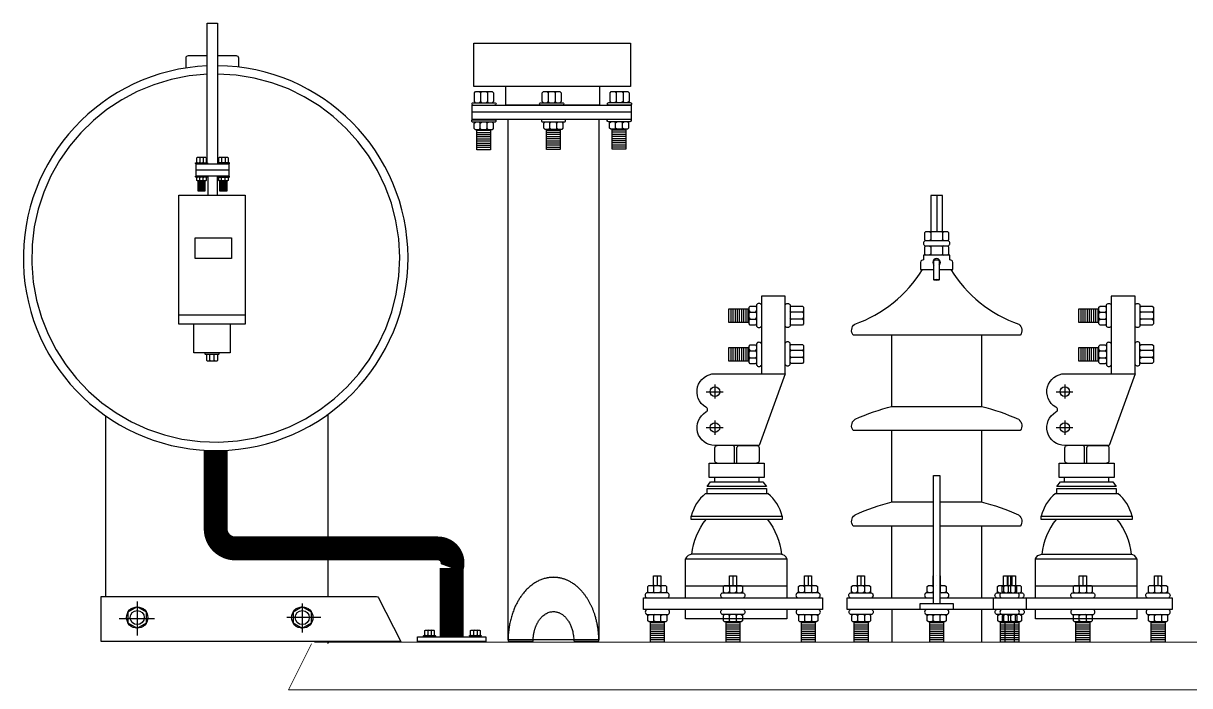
# Model space of a CAD drawing. Header units: inches. Extents: x 26.65 to 29.59, y 17.38 to 20.71.
# Drawn here: x 28.019 to 28.752, y 19.259 to 19.676 of the extents above; entities that cross this region are included whole.
import ezdxf

# ---------------------------------------------------------------- set-up
doc = ezdxf.new("R2010")
doc.units = ezdxf.units.IN
doc.header["$MEASUREMENT"] = 0
doc.linetypes.add('CENTERX2', pattern=[101.6, 63.5, -12.7, 12.7, -12.7])
doc.linetypes.add('DASHEDX2', pattern=[1.5, 1, -0.5])
doc.layers.add('001_Dark_1 50', color=7, linetype='Continuous', lineweight=0, true_color=0x5c5c5c)
doc.layers.add('003_Light_1 50', color=7, linetype='Continuous', true_color=0xc2c2c2)

msp = doc.modelspace()

# ---------------------------------------------------------------- linework, layer by layer
at = {"layer": '001_Dark_1 50'}
msp.add_lwpolyline([(28.20187, 19.28685), (29.4244, 19.28685, -0.284079), (29.42618, 19.28574), (29.44063, 19.25685), (28.18563, 19.25685), (28.20008, 19.28574)], format="xyb", dxfattribs=at)
at = {"layer": '003_Light_1 50'}
for p, q in [((28.3055, 19.6328), (28.30625, 19.63205)), ((28.31068, 19.63205), (28.31068, 19.62654)), ((28.34886, 19.63205), (28.34886, 19.62654)), ((28.35328, 19.63205), (28.35328, 19.62654)), ((28.39153, 19.6321), (28.39153, 19.6266)), ((28.39596, 19.6321), (28.39596, 19.6266)), ((28.30625, 19.62654), (28.3055, 19.62579)), ((28.30616, 19.61288), (28.30541, 19.61363)), ((28.30541, 19.60887), (28.30616, 19.60962)), ((28.31059, 19.60962), (28.31059, 19.61288)), ((28.34997, 19.60977), (28.34997, 19.61302)), ((28.35439, 19.60977), (28.35439, 19.61302)), ((28.39126, 19.6099), (28.39126, 19.61315)), ((28.39568, 19.6099), (28.39568, 19.61315)), ((28.31269, 19.60831), (28.30404, 19.60831)), ((28.31269, 19.60697), (28.30404, 19.60697)), ((28.31269, 19.60563), (28.30404, 19.60563)), ((28.31269, 19.60429), (28.30404, 19.60429)), ((28.31269, 19.60295), (28.30404, 19.60295)), ((28.35649, 19.60845), (28.34785, 19.60845)), ((28.35649, 19.60711), (28.34785, 19.60711)), ((28.35649, 19.60577), (28.34785, 19.60577)), ((28.35649, 19.60443), (28.34785, 19.60443)), ((28.35649, 19.60309), (28.34785, 19.60309)), ((28.39778, 19.60858), (28.38914, 19.60858)), ((28.39778, 19.60724), (28.38914, 19.60724)), ((28.39778, 19.6059), (28.38914, 19.6059)), ((28.39778, 19.60456), (28.38914, 19.60456)), ((28.39778, 19.60322), (28.38914, 19.60322)), ((28.39778, 19.60188), (28.38914, 19.60188)), ((28.31269, 19.60161), (28.30404, 19.60161)), ((28.31269, 19.60027), (28.30404, 19.60027)), ((28.31269, 19.59893), (28.30404, 19.59893)), ((28.31269, 19.59759), (28.30404, 19.59759)), ((28.35649, 19.60175), (28.34785, 19.60175)), ((28.35649, 19.60041), (28.34785, 19.60041)), ((28.35649, 19.59907), (28.34785, 19.59907)), ((28.35649, 19.59773), (28.34785, 19.59773)), ((28.39778, 19.60054), (28.38914, 19.60054)), ((28.39778, 19.5992), (28.38914, 19.5992)), ((28.39778, 19.59786), (28.38914, 19.59786)), ((28.12982, 19.59124), (28.12982, 19.58849)), ((28.13203, 19.59124), (28.13203, 19.58849)), ((28.14357, 19.59124), (28.14357, 19.58848)), ((28.14579, 19.59124), (28.14579, 19.58848)), ((28.1275, 19.58355), (28.14806, 19.58355)), ((28.13308, 19.57634), (28.12876, 19.57634)), ((28.13308, 19.57567), (28.12876, 19.57567)), ((28.13308, 19.575), (28.12876, 19.575)), ((28.13308, 19.57433), (28.12876, 19.57433)), ((28.13308, 19.57366), (28.12876, 19.57366)), ((28.13308, 19.57299), (28.12876, 19.57299)), ((28.12982, 19.57862), (28.12944, 19.579)), ((28.13019, 19.57662), (28.12982, 19.57699)), ((28.13203, 19.57862), (28.13165, 19.579)), ((28.13165, 19.57662), (28.13203, 19.57699)), ((28.13487, 19.57975), (28.13487, 19.56769)), ((28.14067, 19.57975), (28.14067, 19.56769)), ((28.14684, 19.57634), (28.14251, 19.57634)), ((28.14684, 19.57567), (28.14251, 19.57567)), ((28.14684, 19.575), (28.14251, 19.575)), ((28.14684, 19.57433), (28.14251, 19.57433)), ((28.14684, 19.57366), (28.14251, 19.57366)), ((28.14684, 19.57299), (28.14251, 19.57299)), ((28.14357, 19.57862), (28.14395, 19.579)), ((28.14395, 19.57662), (28.14357, 19.577)), ((28.14579, 19.57862), (28.14541, 19.579)), ((28.14541, 19.57662), (28.14579, 19.577)), ((28.13308, 19.57232), (28.12876, 19.57232)), ((28.13308, 19.57165), (28.12876, 19.57165)), ((28.13308, 19.57098), (28.12876, 19.57098)), ((28.14684, 19.57232), (28.14251, 19.57232)), ((28.14684, 19.57165), (28.14251, 19.57165)), ((28.14684, 19.57098), (28.14251, 19.57098)), ((28.59314, 19.56747), (28.59314, 19.54497)), ((28.58939, 19.54422), (28.58939, 19.53972)), ((28.59689, 19.54422), (28.59689, 19.53972)), ((28.58939, 19.53522), (28.58939, 19.53072)), ((28.59689, 19.53522), (28.59689, 19.53072)), ((28.5913, 19.5145), (28.5913, 19.52667)), ((28.46387, 19.48773), (28.46387, 19.49637)), ((28.46521, 19.48773), (28.46521, 19.49637)), ((28.46655, 19.48773), (28.46655, 19.49637)), ((28.46789, 19.48773), (28.46789, 19.49637)), ((28.46923, 19.48773), (28.46923, 19.49637)), ((28.47057, 19.48773), (28.47057, 19.49637)), ((28.47191, 19.48773), (28.47191, 19.49637)), ((28.47325, 19.48773), (28.47325, 19.49637)), ((28.47459, 19.48773), (28.47459, 19.49637)), ((28.47515, 19.4935), (28.4759, 19.49425)), ((28.47916, 19.49425), (28.47991, 19.4935)), ((28.50866, 19.49425), (28.50166, 19.49425)), ((28.68387, 19.48773), (28.68387, 19.49637)), ((28.68521, 19.48773), (28.68521, 19.49637)), ((28.68655, 19.48773), (28.68655, 19.49637)), ((28.68789, 19.48773), (28.68789, 19.49637)), ((28.68923, 19.48773), (28.68923, 19.49637)), ((28.69057, 19.48773), (28.69057, 19.49637)), ((28.69191, 19.48773), (28.69191, 19.49637)), ((28.69325, 19.48773), (28.69325, 19.49637)), ((28.69459, 19.48773), (28.69459, 19.49637)), ((28.69515, 19.495), (28.6959, 19.49425)), ((28.69916, 19.49425), (28.69991, 19.495)), ((28.72866, 19.49425), (28.72166, 19.49425)), ((28.47916, 19.48983), (28.47991, 19.49058)), ((28.50866, 19.48983), (28.50166, 19.48983)), ((28.69515, 19.49058), (28.6959, 19.48983)), ((28.72866, 19.48983), (28.72166, 19.48983)), ((28.46387, 19.46335), (28.46387, 19.472)), ((28.46521, 19.46335), (28.46521, 19.472)), ((28.46655, 19.46335), (28.46655, 19.472)), ((28.46789, 19.46335), (28.46789, 19.472)), ((28.46923, 19.46335), (28.46923, 19.472)), ((28.47057, 19.46335), (28.47057, 19.472)), ((28.47191, 19.46335), (28.47191, 19.472)), ((28.47325, 19.46335), (28.47325, 19.472)), ((28.47459, 19.46335), (28.47459, 19.472)), ((28.47515, 19.46913), (28.4759, 19.46988)), ((28.47916, 19.46988), (28.47991, 19.46913)), ((28.50166, 19.47016), (28.50091, 19.46941)), ((28.50941, 19.46941), (28.50866, 19.47016)), ((28.68387, 19.46335), (28.68387, 19.472)), ((28.68521, 19.46335), (28.68521, 19.472)), ((28.68655, 19.46335), (28.68655, 19.472)), ((28.68789, 19.46335), (28.68789, 19.472)), ((28.68923, 19.46335), (28.68923, 19.472)), ((28.69057, 19.46335), (28.69057, 19.472)), ((28.69191, 19.46335), (28.69191, 19.472)), ((28.69325, 19.46335), (28.69325, 19.472)), ((28.69459, 19.46335), (28.69459, 19.472)), ((28.69515, 19.47063), (28.6959, 19.46988)), ((28.69916, 19.46988), (28.69991, 19.47063)), ((28.72866, 19.47016), (28.72166, 19.47016)), ((28.13619, 19.46736), (28.13574, 19.46781)), ((28.13574, 19.4636), (28.13619, 19.46405)), ((28.13885, 19.46736), (28.1384, 19.46781)), ((28.1384, 19.4636), (28.13885, 19.46405)), ((28.47515, 19.4662), (28.4759, 19.46545)), ((28.47916, 19.46545), (28.47991, 19.4662)), ((28.50166, 19.46574), (28.50091, 19.46649)), ((28.50941, 19.46649), (28.50866, 19.46574)), ((28.6959, 19.46545), (28.69916, 19.46545)), ((28.72866, 19.46574), (28.72166, 19.46574)), ((28.07064, 19.31554), (28.07064, 19.42895)), ((28.21037, 19.42995), (28.21037, 19.35319)), ((28.56502, 19.31472), (28.56502, 19.35972)), ((28.62127, 19.35972), (28.62127, 19.31472)), ((28.21037, 19.33821), (28.21037, 19.31554)), ((28.4174, 19.32855), (28.4174, 19.32248)), ((28.46502, 19.32855), (28.46502, 19.32248)), ((28.51224, 19.32855), (28.51224, 19.32248)), ((28.54552, 19.32855), (28.54552, 19.32248)), ((28.59314, 19.32855), (28.59315, 19.32855)), ((28.6374, 19.32855), (28.6374, 19.32248)), ((28.63815, 19.32248), (28.63815, 19.32855)), ((28.63962, 19.32855), (28.63962, 19.32248)), ((28.64037, 19.32855), (28.64037, 19.32248)), ((28.68502, 19.32855), (28.68502, 19.32248)), ((28.73224, 19.32855), (28.73224, 19.32248)), ((28.41593, 19.32248), (28.41518, 19.32173)), ((28.41518, 19.31847), (28.41593, 19.31772)), ((28.42035, 19.32248), (28.4196, 19.32173)), ((28.4196, 19.31847), (28.42035, 19.31772)), ((28.46355, 19.32248), (28.4628, 19.32173)), ((28.4628, 19.31847), (28.46355, 19.31772)), ((28.46798, 19.32248), (28.46723, 19.32173)), ((28.46723, 19.31847), (28.46798, 19.31772)), ((28.51077, 19.32248), (28.51002, 19.32173)), ((28.51002, 19.31847), (28.51077, 19.31772)), ((28.5137, 19.32248), (28.51445, 19.32173)), ((28.51445, 19.31847), (28.5152, 19.31772)), ((28.54256, 19.32248), (28.54331, 19.32173)), ((28.54331, 19.31847), (28.54256, 19.31772)), ((28.54698, 19.32248), (28.54773, 19.32173)), ((28.54773, 19.31847), (28.54848, 19.31772)), ((28.59018, 19.32248), (28.59093, 19.32173)), ((28.59093, 19.31847), (28.59018, 19.31772)), ((28.59314, 19.32248), (28.59315, 19.32248)), ((28.5961, 19.32248), (28.59535, 19.32173)), ((28.59535, 19.31847), (28.5961, 19.31772)), ((28.63518, 19.32173), (28.63518, 19.31847)), ((28.6374, 19.32248), (28.63815, 19.32173)), ((28.63815, 19.31847), (28.6389, 19.31772)), ((28.6396, 19.32173), (28.6396, 19.31847)), ((28.64333, 19.32248), (28.64258, 19.32173)), ((28.64258, 19.31847), (28.64333, 19.31772)), ((28.6828, 19.32173), (28.6828, 19.31847)), ((28.68723, 19.32173), (28.68723, 19.31847)), ((28.73002, 19.32173), (28.73002, 19.31847)), ((28.73445, 19.32173), (28.73445, 19.31847)), ((28.62876, 19.30722), (28.62876, 19.31472)), ((28.64939, 19.31472), (28.64939, 19.30722)), ((28.41974, 19.30022), (28.41974, 19.30347)), ((28.51459, 19.30022), (28.51459, 19.30347)), ((28.54345, 19.30022), (28.54345, 19.30347)), ((28.54787, 19.30347), (28.54862, 19.30422)), ((28.56502, 19.30722), (28.56502, 19.28672)), ((28.59093, 19.30022), (28.59093, 19.30347)), ((28.59535, 19.30022), (28.59535, 19.30347)), ((28.62127, 19.30736), (28.62127, 19.28672)), ((28.63532, 19.30347), (28.63607, 19.30422)), ((28.63829, 19.30022), (28.63829, 19.30347)), ((28.63974, 19.30347), (28.64049, 19.30422)), ((28.64272, 19.30022), (28.64272, 19.30347)), ((28.6828, 19.30347), (28.68205, 19.30422)), ((28.68723, 19.30347), (28.68648, 19.30422)), ((28.73016, 19.30347), (28.72941, 19.30422)), ((28.73459, 19.30347), (28.73534, 19.30422)), ((28.27354, 19.29441), (28.27317, 19.29403)), ((28.275, 19.29441), (28.27538, 19.29403)), ((28.30156, 19.29441), (28.30194, 19.29403)), ((28.30453, 19.29441), (28.30415, 19.29403)), ((28.42184, 19.2989), (28.4132, 19.2989)), ((28.42184, 19.29756), (28.4132, 19.29756)), ((28.42184, 19.29622), (28.4132, 19.29622)), ((28.42184, 19.29488), (28.4132, 19.29488)), ((28.41607, 19.29947), (28.41532, 19.30022)), ((28.46933, 19.2989), (28.46068, 19.2989)), ((28.46933, 19.29756), (28.46068, 19.29756)), ((28.46933, 19.29622), (28.46068, 19.29622)), ((28.46933, 19.29488), (28.46068, 19.29488)), ((28.46355, 19.29947), (28.4628, 19.30022)), ((28.46798, 19.29947), (28.46723, 19.30022)), ((28.51669, 19.2989), (28.50804, 19.2989)), ((28.51669, 19.29756), (28.50804, 19.29756)), ((28.51669, 19.29622), (28.50804, 19.29622)), ((28.51669, 19.29488), (28.50804, 19.29488)), ((28.51091, 19.29947), (28.51016, 19.30022)), ((28.54997, 19.2989), (28.54133, 19.2989)), ((28.54997, 19.29756), (28.54133, 19.29756)), ((28.54997, 19.29622), (28.54133, 19.29622)), ((28.54997, 19.29488), (28.54133, 19.29488)), ((28.54862, 19.29947), (28.54787, 19.30022)), ((28.59745, 19.2989), (28.58881, 19.2989)), ((28.59745, 19.29756), (28.58881, 19.29756)), ((28.59745, 19.29622), (28.58881, 19.29622)), ((28.59745, 19.29488), (28.58881, 19.29488)), ((28.64482, 19.2989), (28.6332, 19.2989)), ((28.64482, 19.29756), (28.6332, 19.29756)), ((28.64482, 19.29622), (28.6332, 19.29622)), ((28.64482, 19.29488), (28.6332, 19.29488)), ((28.63617, 19.28685), (28.63617, 19.29947)), ((28.63899, 19.29947), (28.63974, 19.30022)), ((28.64184, 19.29947), (28.64184, 19.28685)), ((28.68933, 19.2989), (28.68068, 19.2989)), ((28.68933, 19.29756), (28.68068, 19.29756)), ((28.68933, 19.29622), (28.68068, 19.29622)), ((28.68933, 19.29488), (28.68068, 19.29488)), ((28.68205, 19.29947), (28.6828, 19.30022)), ((28.68648, 19.29947), (28.68723, 19.30022)), ((28.73669, 19.2989), (28.72804, 19.2989)), ((28.73669, 19.29756), (28.72804, 19.29756)), ((28.73669, 19.29622), (28.72804, 19.29622)), ((28.73669, 19.29488), (28.72804, 19.29488)), ((28.72941, 19.29947), (28.73016, 19.30022)), ((28.73534, 19.29947), (28.73459, 19.30022)), ((28.27317, 19.29128), (28.27279, 19.29091)), ((28.27538, 19.29128), (28.275, 19.29091)), ((28.30194, 19.29128), (28.30156, 19.29091)), ((28.30415, 19.29128), (28.30453, 19.29091)), ((28.42184, 19.29354), (28.4132, 19.29354)), ((28.42184, 19.2922), (28.4132, 19.2922)), ((28.42184, 19.29086), (28.4132, 19.29086)), ((28.42184, 19.28953), (28.4132, 19.28953)), ((28.42184, 19.28819), (28.4132, 19.28819)), ((28.46933, 19.29354), (28.46068, 19.29354)), ((28.46933, 19.2922), (28.46068, 19.2922)), ((28.46933, 19.29086), (28.46068, 19.29086)), ((28.46933, 19.28953), (28.46068, 19.28953)), ((28.46933, 19.28819), (28.46068, 19.28819)), ((28.51669, 19.29354), (28.50804, 19.29354)), ((28.51669, 19.2922), (28.50804, 19.2922)), ((28.51669, 19.29086), (28.50804, 19.29086)), ((28.51669, 19.28953), (28.50804, 19.28953)), ((28.51669, 19.28819), (28.50804, 19.28819)), ((28.54997, 19.29354), (28.54133, 19.29354)), ((28.54997, 19.2922), (28.54133, 19.2922)), ((28.54997, 19.29086), (28.54133, 19.29086)), ((28.54997, 19.28953), (28.54133, 19.28953)), ((28.54997, 19.28819), (28.54133, 19.28819)), ((28.59745, 19.29354), (28.58881, 19.29354)), ((28.59745, 19.2922), (28.58881, 19.2922)), ((28.59745, 19.29086), (28.58881, 19.29086)), ((28.59745, 19.28953), (28.58881, 19.28953)), ((28.59745, 19.28819), (28.58881, 19.28819)), ((28.64482, 19.29354), (28.6332, 19.29354)), ((28.64482, 19.2922), (28.6332, 19.2922)), ((28.64482, 19.29086), (28.6332, 19.29086)), ((28.64482, 19.28953), (28.6332, 19.28953)), ((28.64482, 19.28819), (28.6332, 19.28819)), ((28.68933, 19.29354), (28.68068, 19.29354)), ((28.68933, 19.2922), (28.68068, 19.2922)), ((28.68933, 19.29086), (28.68068, 19.29086)), ((28.68933, 19.28953), (28.68068, 19.28953)), ((28.68933, 19.28819), (28.68068, 19.28819)), ((28.73669, 19.29354), (28.72804, 19.29354)), ((28.73669, 19.2922), (28.72804, 19.2922)), ((28.73669, 19.29086), (28.72804, 19.29086)), ((28.73669, 19.28953), (28.72804, 19.28953)), ((28.73669, 19.28819), (28.72804, 19.28819))]:
    msp.add_line(p, q, dxfattribs=at)
at = {"layer": '003_Light_1 50', "linetype": 'CENTERX2'}
for p, q in [((28.45371, 19.44869), (28.45371, 19.43989)), ((28.67371, 19.44869), (28.67371, 19.43989)), ((28.4483, 19.44419), (28.4588, 19.44419)), ((28.6683, 19.44419), (28.6788, 19.44419)), ((28.45371, 19.42612), (28.45371, 19.41709)), ((28.67371, 19.42612), (28.67371, 19.41709)), ((28.4483, 19.42167), (28.4588, 19.42167)), ((28.6683, 19.42167), (28.6788, 19.42167)), ((28.09045, 19.31235), (28.09045, 19.2909)), ((28.19426, 19.31118), (28.19426, 19.29285)), ((28.07913, 19.30163), (28.10137, 19.30163)), ((28.20594, 19.30227), (28.18448, 19.30227))]:
    msp.add_line(p, q, dxfattribs=at)
at = {"layer": '003_Light_1 50', "linetype": 'ByBlock'}
for p, q in [((28.44781, 19.38031), (28.48702, 19.38031)), ((28.66781, 19.38031), (28.70702, 19.38031))]:
    msp.add_line(p, q, dxfattribs=at)
at = {"layer": '003_Light_1 50'}
for points in [[(28.13453, 19.58736), (28.13453, 19.67571), (28.14102, 19.67571), (28.14102, 19.58736)], [(28.30325, 19.62579), (28.3025, 19.62654), (28.3025, 19.63205), (28.30325, 19.6328), (28.31368, 19.6328), (28.31443, 19.63205), (28.31443, 19.62654), (28.31368, 19.62579)], [(28.307, 19.6328), (28.30625, 19.63205), (28.30625, 19.62654), (28.307, 19.62579)], [(28.30993, 19.6328), (28.31068, 19.63205), (28.31143, 19.6328)], [(28.38115, 19.63601), (28.38115, 19.62424), (28.32231, 19.62424), (28.32231, 19.63601)], [(28.34586, 19.62579), (28.34511, 19.62654), (28.34511, 19.63205), (28.34586, 19.6328), (28.35628, 19.6328), (28.35703, 19.63205), (28.35703, 19.62654), (28.35628, 19.62579)], [(28.34961, 19.6328), (28.34886, 19.63205), (28.34811, 19.6328)], [(28.35253, 19.6328), (28.35328, 19.63205), (28.35403, 19.6328)], [(28.38853, 19.62585), (28.38778, 19.6266), (28.38778, 19.6321), (28.38853, 19.63285), (28.39896, 19.63285), (28.39971, 19.6321), (28.39971, 19.6266), (28.39896, 19.62585)], [(28.39078, 19.63285), (28.39153, 19.6321), (28.39228, 19.63285)], [(28.39521, 19.63285), (28.39596, 19.6321), (28.39671, 19.63285)], [(28.31143, 19.62579), (28.31068, 19.62654), (28.30993, 19.62579)], [(28.34811, 19.62579), (28.34886, 19.62654), (28.34961, 19.62579)], [(28.35403, 19.62579), (28.35328, 19.62654), (28.35253, 19.62579)], [(28.39078, 19.62585), (28.39153, 19.6266), (28.39228, 19.62585)], [(28.39671, 19.62585), (28.39596, 19.6266), (28.39521, 19.62585)], [(28.40106, 19.61978), (28.30109, 19.61978)], [(28.31359, 19.61363), (28.31434, 19.61288), (28.31434, 19.60962), (28.31359, 19.60887), (28.30316, 19.60887), (28.30241, 19.60962), (28.30241, 19.61288), (28.30316, 19.61363)], [(28.30691, 19.60887), (28.30616, 19.60962), (28.30616, 19.61288), (28.30691, 19.61363)], [(28.31134, 19.61363), (28.31059, 19.61288), (28.30984, 19.61363)], [(28.30984, 19.60887), (28.31059, 19.60962), (28.31134, 19.60887)], [(28.38069, 19.61527), (28.38069, 19.28833), (28.32366, 19.28833), (28.32366, 19.61527)], [(28.35739, 19.61377), (28.35814, 19.61302), (28.35814, 19.60977), (28.35739, 19.60902), (28.34697, 19.60902), (28.34622, 19.60977), (28.34622, 19.61302), (28.34697, 19.61377)], [(28.34922, 19.61377), (28.34997, 19.61302), (28.35072, 19.61377)], [(28.34922, 19.60902), (28.34997, 19.60977), (28.35072, 19.60902)], [(28.35514, 19.61377), (28.35439, 19.61302), (28.35364, 19.61377)], [(28.35514, 19.60902), (28.35439, 19.60977), (28.35364, 19.60902)], [(28.39868, 19.6139), (28.39943, 19.61315), (28.39943, 19.6099), (28.39868, 19.60915), (28.38826, 19.60915), (28.38751, 19.6099), (28.38751, 19.61315), (28.38826, 19.6139)], [(28.39051, 19.6139), (28.39126, 19.61315), (28.39201, 19.6139)], [(28.39201, 19.60915), (28.39126, 19.6099), (28.39051, 19.60915)], [(28.39493, 19.6139), (28.39568, 19.61315), (28.39643, 19.6139)], [(28.39643, 19.60915), (28.39568, 19.6099), (28.39493, 19.60915)], [(28.31269, 19.60887), (28.31269, 19.59625), (28.30404, 19.59625), (28.30404, 19.60887)], [(28.35649, 19.60902), (28.35649, 19.59639), (28.34785, 19.59639), (28.34785, 19.60902)], [(28.39778, 19.60915), (28.39778, 19.59652), (28.38914, 19.59652), (28.38914, 19.60915)], [(28.12832, 19.58811), (28.12794, 19.58849), (28.12794, 19.59124), (28.12832, 19.59161), (28.13353, 19.59161), (28.1339, 19.59124), (28.1339, 19.58849), (28.13353, 19.58811)], [(28.13019, 19.59161), (28.12982, 19.59124), (28.12944, 19.59161)], [(28.12944, 19.58811), (28.12982, 19.58849), (28.13019, 19.58811)], [(28.1324, 19.59161), (28.13203, 19.59124), (28.13165, 19.59161)], [(28.13165, 19.58811), (28.13203, 19.58849), (28.1324, 19.58811)], [(28.14207, 19.58811), (28.1417, 19.58848), (28.1417, 19.59124), (28.14207, 19.59161), (28.14729, 19.59161), (28.14766, 19.59124), (28.14766, 19.58848), (28.14729, 19.58811)], [(28.1432, 19.59161), (28.14357, 19.59124), (28.14395, 19.59161)], [(28.14395, 19.58811), (28.14357, 19.58848), (28.1432, 19.58811)], [(28.14541, 19.59161), (28.14579, 19.59124), (28.14616, 19.59161)], [(28.14616, 19.58811), (28.14579, 19.58848), (28.14541, 19.58811)], [(28.13353, 19.579), (28.1339, 19.57862), (28.1339, 19.57699), (28.13353, 19.57662), (28.12832, 19.57662), (28.12794, 19.57699), (28.12794, 19.57862), (28.12832, 19.579)], [(28.13308, 19.57662), (28.13308, 19.57031), (28.12876, 19.57031), (28.12876, 19.57662)], [(28.12944, 19.57662), (28.12982, 19.57699), (28.12982, 19.57862), (28.13019, 19.579)], [(28.1324, 19.57662), (28.13203, 19.57699), (28.13203, 19.57862), (28.1324, 19.579)], [(28.14729, 19.579), (28.14766, 19.57862), (28.14766, 19.577), (28.14729, 19.57662), (28.14207, 19.57662), (28.1417, 19.577), (28.1417, 19.57862), (28.14207, 19.579)], [(28.14684, 19.57662), (28.14684, 19.57031), (28.14251, 19.57031), (28.14251, 19.57662)], [(28.1432, 19.57662), (28.14357, 19.577), (28.14357, 19.57862), (28.1432, 19.579)], [(28.14616, 19.57662), (28.14579, 19.577), (28.14579, 19.57862), (28.14616, 19.579)], [(28.59689, 19.54497), (28.59689, 19.56747), (28.58939, 19.56747), (28.58939, 19.54497)], [(28.58639, 19.53897), (28.58564, 19.53972), (28.58564, 19.54422), (28.58639, 19.54497), (28.59989, 19.54497), (28.60064, 19.54422), (28.60064, 19.53972), (28.59989, 19.53897)], [(28.58864, 19.54497), (28.58939, 19.54422), (28.59014, 19.54497)], [(28.59614, 19.54497), (28.59689, 19.54422), (28.59764, 19.54497)], [(28.58639, 19.52997), (28.58564, 19.53072), (28.58564, 19.53522), (28.58639, 19.53597)], [(28.59014, 19.53897), (28.58939, 19.53972), (28.58864, 19.53897)], [(28.58864, 19.53597), (28.58939, 19.53522), (28.59014, 19.53597)], [(28.59764, 19.53897), (28.59689, 19.53972), (28.59614, 19.53897)], [(28.59764, 19.53597), (28.59689, 19.53522), (28.59614, 19.53597)], [(28.59989, 19.53597), (28.60064, 19.53522), (28.60064, 19.53072), (28.59989, 19.52997)], [(28.59014, 19.52997), (28.58939, 19.53072), (28.58864, 19.52997)], [(28.59614, 19.52997), (28.59689, 19.53072), (28.59764, 19.52997)], [(28.49791, 19.45548), (28.49791, 19.50423), (28.48291, 19.50423), (28.48291, 19.45548)], [(28.15833, 19.49238), (28.11671, 19.49238)], [(28.47515, 19.48773), (28.46253, 19.48773), (28.46253, 19.49637), (28.47515, 19.49637)], [(28.47991, 19.48683), (28.47916, 19.48608), (28.4759, 19.48608), (28.47515, 19.48683), (28.47515, 19.49725), (28.4759, 19.498), (28.47916, 19.498), (28.47991, 19.49725)], [(28.47515, 19.495), (28.4759, 19.49425), (28.47916, 19.49425), (28.47991, 19.495)], [(28.50091, 19.49725), (28.50166, 19.498), (28.50866, 19.498), (28.50941, 19.49725), (28.50941, 19.48683), (28.50866, 19.48608), (28.50166, 19.48608), (28.50091, 19.48683)], [(28.50091, 19.4935), (28.50166, 19.49425), (28.50091, 19.495)], [(28.50941, 19.495), (28.50866, 19.49425), (28.50941, 19.4935)], [(28.69515, 19.48773), (28.68253, 19.48773), (28.68253, 19.49637), (28.69515, 19.49637)], [(28.69991, 19.48683), (28.69916, 19.48608), (28.6959, 19.48608), (28.69515, 19.48683), (28.69515, 19.49725), (28.6959, 19.498), (28.69916, 19.498), (28.69991, 19.49725)], [(28.69515, 19.4935), (28.6959, 19.49425), (28.69916, 19.49425), (28.69991, 19.4935)], [(28.72091, 19.49725), (28.72166, 19.498), (28.72866, 19.498), (28.72941, 19.49725), (28.72941, 19.48683), (28.72866, 19.48608), (28.72166, 19.48608), (28.72091, 19.48683)], [(28.72091, 19.495), (28.72166, 19.49425), (28.72091, 19.4935)], [(28.72941, 19.4935), (28.72866, 19.49425), (28.72941, 19.495)], [(28.149, 19.48664), (28.149, 19.46871), (28.12604, 19.46871), (28.12604, 19.48664)], [(28.47515, 19.49058), (28.4759, 19.48983), (28.47515, 19.48908)], [(28.4759, 19.48983), (28.47916, 19.48983), (28.47991, 19.48908)], [(28.50091, 19.48908), (28.50166, 19.48983), (28.50091, 19.49058)], [(28.50941, 19.48908), (28.50866, 19.48983), (28.50941, 19.49058)], [(28.69515, 19.48908), (28.6959, 19.48983), (28.69916, 19.48983)], [(28.69991, 19.48908), (28.69916, 19.48983), (28.69991, 19.49058)], [(28.72091, 19.49058), (28.72166, 19.48983), (28.72091, 19.48908)], [(28.72941, 19.49058), (28.72866, 19.48983), (28.72941, 19.48908)], [(28.62127, 19.47972), (28.62127, 19.43472), (28.56502, 19.43472), (28.56502, 19.47972)], [(28.47515, 19.46335), (28.46253, 19.46335), (28.46253, 19.472), (28.47515, 19.472)], [(28.47991, 19.46245), (28.47916, 19.4617), (28.4759, 19.4617), (28.47515, 19.46245), (28.47515, 19.47288), (28.4759, 19.47363), (28.47916, 19.47363), (28.47991, 19.47288)], [(28.47515, 19.47063), (28.4759, 19.46988), (28.47916, 19.46988), (28.47991, 19.47063)], [(28.50091, 19.47316), (28.50166, 19.47391), (28.50866, 19.47391), (28.50941, 19.47316), (28.50941, 19.46274), (28.50866, 19.46199), (28.50166, 19.46199), (28.50091, 19.46274)], [(28.50941, 19.47091), (28.50866, 19.47016), (28.50166, 19.47016), (28.50091, 19.47091)], [(28.69515, 19.46335), (28.68253, 19.46335), (28.68253, 19.472), (28.69515, 19.472)], [(28.69991, 19.46245), (28.69916, 19.4617), (28.6959, 19.4617), (28.69515, 19.46245), (28.69515, 19.47288), (28.6959, 19.47363), (28.69916, 19.47363), (28.69991, 19.47288)], [(28.69515, 19.46913), (28.6959, 19.46988), (28.69916, 19.46988), (28.69991, 19.46913)], [(28.72091, 19.47316), (28.72166, 19.47391), (28.72866, 19.47391), (28.72941, 19.47316), (28.72941, 19.46274), (28.72866, 19.46199), (28.72166, 19.46199), (28.72091, 19.46274)], [(28.72091, 19.47091), (28.72166, 19.47016), (28.72091, 19.46941)], [(28.72941, 19.46941), (28.72866, 19.47016), (28.72941, 19.47091)], [(28.13439, 19.46781), (28.13394, 19.46736), (28.13394, 19.46405), (28.13439, 19.4636), (28.14065, 19.4636), (28.1411, 19.46405), (28.1411, 19.46736), (28.14065, 19.46781)], [(28.13664, 19.4636), (28.13619, 19.46405), (28.13619, 19.46736), (28.13664, 19.46781)], [(28.1393, 19.4636), (28.13885, 19.46405), (28.13885, 19.46736), (28.1393, 19.46781)], [(28.47515, 19.4647), (28.4759, 19.46545), (28.47916, 19.46545), (28.47991, 19.4647)], [(28.50941, 19.46499), (28.50866, 19.46574), (28.50166, 19.46574), (28.50091, 19.46499)], [(28.69515, 19.4662), (28.6959, 19.46545), (28.69515, 19.4647)], [(28.69991, 19.4647), (28.69916, 19.46545), (28.69991, 19.4662)], [(28.72091, 19.46499), (28.72166, 19.46574), (28.72091, 19.46649)], [(28.72941, 19.46649), (28.72866, 19.46574), (28.72941, 19.46499)], [(28.59123, 19.37472), (28.56502, 19.37472), (28.56502, 19.41972)], [(28.62127, 19.41972), (28.62127, 19.37472), (28.59506, 19.37472)], [(28.59123, 19.31105), (28.59123, 19.39145), (28.59506, 19.39145), (28.59506, 19.31105)], [(28.41518, 19.32248), (28.41518, 19.32855), (28.41962, 19.32855), (28.41962, 19.32248)], [(28.4628, 19.32248), (28.4628, 19.32855), (28.46724, 19.32855), (28.46724, 19.32248)], [(28.51002, 19.32248), (28.51002, 19.32855), (28.51446, 19.32855), (28.51446, 19.32248)], [(28.54331, 19.32248), (28.54331, 19.32855), (28.54774, 19.32855), (28.54774, 19.32248)], [(28.59093, 19.32248), (28.59093, 19.32855), (28.59123, 19.32855)], [(28.59506, 19.32855), (28.59537, 19.32855), (28.59537, 19.32248)], [(28.63518, 19.32248), (28.63518, 19.32855), (28.64259, 19.32855), (28.64259, 19.32248)], [(28.6828, 19.32248), (28.6828, 19.32855), (28.68724, 19.32855), (28.68724, 19.32248)], [(28.73002, 19.32248), (28.73002, 19.32855), (28.73446, 19.32855), (28.73446, 19.32248)], [(28.41218, 19.31772), (28.41143, 19.31847), (28.41143, 19.32173), (28.41218, 19.32248), (28.4226, 19.32248), (28.42335, 19.32173), (28.42335, 19.31847), (28.4226, 19.31772)], [(28.41443, 19.32248), (28.41518, 19.32173), (28.41518, 19.31847), (28.41443, 19.31772)], [(28.41885, 19.32248), (28.4196, 19.32173), (28.4196, 19.31847), (28.41885, 19.31772)], [(28.4598, 19.31772), (28.45905, 19.31847), (28.45905, 19.32173), (28.4598, 19.32248), (28.47023, 19.32248), (28.47098, 19.32173), (28.47098, 19.31847), (28.47023, 19.31772)], [(28.46205, 19.32248), (28.4628, 19.32173), (28.4628, 19.31847), (28.46205, 19.31772)], [(28.46648, 19.32248), (28.46723, 19.32173), (28.46723, 19.31847), (28.46648, 19.31772)], [(28.50702, 19.31772), (28.50627, 19.31847), (28.50627, 19.32173), (28.50702, 19.32248), (28.51745, 19.32248), (28.5182, 19.32173), (28.5182, 19.31847), (28.51745, 19.31772)], [(28.50927, 19.32248), (28.51002, 19.32173), (28.51002, 19.31847), (28.50927, 19.31772)], [(28.5152, 19.32248), (28.51445, 19.32173), (28.51445, 19.31847), (28.5137, 19.31772)], [(28.54031, 19.31772), (28.53956, 19.31847), (28.53956, 19.32173), (28.54031, 19.32248), (28.55073, 19.32248), (28.55148, 19.32173), (28.55148, 19.31847), (28.55073, 19.31772)], [(28.54406, 19.32248), (28.54331, 19.32173), (28.54331, 19.31847), (28.54406, 19.31772)], [(28.54848, 19.32248), (28.54773, 19.32173), (28.54773, 19.31847), (28.54698, 19.31772)], [(28.58793, 19.31772), (28.58718, 19.31847), (28.58718, 19.32173), (28.58793, 19.32248), (28.59123, 19.32248)], [(28.59123, 19.32203), (28.59093, 19.32173), (28.59093, 19.31847), (28.59123, 19.31818)], [(28.59506, 19.32248), (28.59835, 19.32248), (28.5991, 19.32173), (28.5991, 19.31847), (28.59835, 19.31772)], [(28.59506, 19.32203), (28.59535, 19.32173), (28.59535, 19.31847), (28.59506, 19.31818)], [(28.63218, 19.31772), (28.63143, 19.31847), (28.63143, 19.32173), (28.63218, 19.32248), (28.64558, 19.32248), (28.64633, 19.32173), (28.64633, 19.31847), (28.64558, 19.31772)], [(28.63515, 19.31772), (28.6344, 19.31847), (28.6344, 19.32173), (28.63515, 19.32248)], [(28.63443, 19.32248), (28.63518, 19.32173), (28.63593, 19.32248)], [(28.63593, 19.31772), (28.63518, 19.31847), (28.63443, 19.31772)], [(28.6389, 19.32248), (28.63815, 19.32173), (28.63815, 19.31847), (28.6374, 19.31772)], [(28.64035, 19.32248), (28.6396, 19.32173), (28.63885, 19.32248)], [(28.63885, 19.31772), (28.6396, 19.31847), (28.64035, 19.31772)], [(28.64183, 19.32248), (28.64258, 19.32173), (28.64258, 19.31847), (28.64183, 19.31772)], [(28.6426, 19.32248), (28.64335, 19.32173), (28.64335, 19.31847), (28.6426, 19.31772)], [(28.6798, 19.31772), (28.67905, 19.31847), (28.67905, 19.32173), (28.6798, 19.32248), (28.69023, 19.32248), (28.69098, 19.32173), (28.69098, 19.31847), (28.69023, 19.31772)], [(28.68355, 19.32248), (28.6828, 19.32173), (28.68205, 19.32248)], [(28.68205, 19.31772), (28.6828, 19.31847), (28.68355, 19.31772)], [(28.68798, 19.32248), (28.68723, 19.32173), (28.68648, 19.32248)], [(28.68648, 19.31772), (28.68723, 19.31847), (28.68798, 19.31772)], [(28.72702, 19.31772), (28.72627, 19.31847), (28.72627, 19.32173), (28.72702, 19.32248), (28.73745, 19.32248), (28.7382, 19.32173), (28.7382, 19.31847), (28.73745, 19.31772)], [(28.73077, 19.32248), (28.73002, 19.32173), (28.72927, 19.32248)], [(28.72927, 19.31772), (28.73002, 19.31847), (28.73077, 19.31772)], [(28.7337, 19.32248), (28.73445, 19.32173), (28.7352, 19.32248)], [(28.7337, 19.31772), (28.73445, 19.31847), (28.7352, 19.31772)], [(28.59506, 19.31472), (28.74126, 19.31472), (28.74126, 19.30722), (28.53689, 19.30722), (28.53689, 19.31472), (28.59123, 19.31472)], [(28.5828, 19.30722), (28.5828, 19.31105), (28.60349, 19.31105), (28.60349, 19.30722)], [(28.42274, 19.30422), (28.42349, 19.30347), (28.42349, 19.30022), (28.42274, 19.29947), (28.41232, 19.29947), (28.41157, 19.30022), (28.41157, 19.30347), (28.41232, 19.30422)], [(28.41607, 19.30422), (28.41532, 19.30347), (28.41457, 19.30422)], [(28.41457, 19.29947), (28.41532, 19.30022), (28.41532, 19.30347)], [(28.41899, 19.30422), (28.41974, 19.30347), (28.42049, 19.30422)], [(28.47023, 19.30422), (28.47098, 19.30347), (28.47098, 19.30022), (28.47023, 19.29947), (28.4598, 19.29947), (28.45905, 19.30022), (28.45905, 19.30347), (28.4598, 19.30422)], [(28.46355, 19.30422), (28.4628, 19.30347), (28.46205, 19.30422)], [(28.46205, 19.29947), (28.4628, 19.30022), (28.4628, 19.30347)], [(28.46798, 19.30422), (28.46723, 19.30347), (28.46648, 19.30422)], [(28.46648, 19.29947), (28.46723, 19.30022), (28.46723, 19.30347)], [(28.51759, 19.30422), (28.51834, 19.30347), (28.51834, 19.30022), (28.51759, 19.29947), (28.50716, 19.29947), (28.50641, 19.30022), (28.50641, 19.30347), (28.50716, 19.30422)], [(28.51091, 19.30422), (28.51016, 19.30347), (28.50941, 19.30422)], [(28.50941, 19.29947), (28.51016, 19.30022), (28.51016, 19.30347)], [(28.51384, 19.30422), (28.51459, 19.30347), (28.51534, 19.30422)], [(28.55087, 19.30422), (28.55162, 19.30347), (28.55162, 19.30022), (28.55087, 19.29947), (28.54045, 19.29947), (28.5397, 19.30022), (28.5397, 19.30347), (28.54045, 19.30422)], [(28.5427, 19.30422), (28.54345, 19.30347), (28.5442, 19.30422)], [(28.54712, 19.29947), (28.54787, 19.30022), (28.54787, 19.30347), (28.54712, 19.30422)], [(28.59835, 19.30422), (28.5991, 19.30347), (28.5991, 19.30022), (28.59835, 19.29947), (28.58793, 19.29947), (28.58718, 19.30022), (28.58718, 19.30347), (28.58793, 19.30422)], [(28.59018, 19.30422), (28.59093, 19.30347), (28.59168, 19.30422)], [(28.5961, 19.30422), (28.59535, 19.30347), (28.5946, 19.30422)], [(28.64572, 19.30422), (28.64647, 19.30347), (28.64647, 19.30022), (28.64572, 19.29947), (28.63232, 19.29947), (28.63157, 19.30022), (28.63157, 19.30347), (28.63232, 19.30422)], [(28.63529, 19.29947), (28.63454, 19.30022), (28.63454, 19.30347), (28.63529, 19.30422)], [(28.63532, 19.30022), (28.63532, 19.30347), (28.63457, 19.30422)], [(28.63754, 19.30422), (28.63829, 19.30347), (28.63904, 19.30422)], [(28.64049, 19.29947), (28.63974, 19.30022), (28.63974, 19.30347), (28.63899, 19.30422)], [(28.64347, 19.30422), (28.64272, 19.30347), (28.64197, 19.30422)], [(28.64274, 19.30422), (28.64349, 19.30347), (28.64349, 19.30022), (28.64274, 19.29947)], [(28.69023, 19.30422), (28.69098, 19.30347), (28.69098, 19.30022), (28.69023, 19.29947), (28.6798, 19.29947), (28.67905, 19.30022), (28.67905, 19.30347), (28.6798, 19.30422)], [(28.68355, 19.29947), (28.6828, 19.30022), (28.6828, 19.30347), (28.68355, 19.30422)], [(28.68798, 19.29947), (28.68723, 19.30022), (28.68723, 19.30347), (28.68798, 19.30422)], [(28.73759, 19.30422), (28.73834, 19.30347), (28.73834, 19.30022), (28.73759, 19.29947), (28.72716, 19.29947), (28.72641, 19.30022), (28.72641, 19.30347), (28.72716, 19.30422)], [(28.73091, 19.29947), (28.73016, 19.30022), (28.73016, 19.30347), (28.73091, 19.30422)], [(28.73384, 19.29947), (28.73459, 19.30022), (28.73459, 19.30347), (28.73384, 19.30422)], [(28.27167, 19.29091), (28.27129, 19.29128), (28.27129, 19.29403), (28.27167, 19.29441), (28.27688, 19.29441), (28.27725, 19.29403), (28.27725, 19.29128), (28.27688, 19.29091)], [(28.27279, 19.29441), (28.27317, 19.29403), (28.27317, 19.29128), (28.27354, 19.29091)], [(28.27575, 19.29441), (28.27538, 19.29403), (28.27538, 19.29128), (28.27575, 19.29091)], [(28.30044, 19.29091), (28.30006, 19.29128), (28.30006, 19.29403), (28.30044, 19.29441), (28.30565, 19.29441), (28.30603, 19.29403), (28.30603, 19.29128), (28.30565, 19.29091)], [(28.30231, 19.29441), (28.30194, 19.29403), (28.30194, 19.29128), (28.30231, 19.29091)], [(28.30378, 19.29441), (28.30415, 19.29403), (28.30415, 19.29128), (28.30378, 19.29091)], [(28.42184, 19.29947), (28.42184, 19.28685), (28.4132, 19.28685), (28.4132, 19.29947)], [(28.41899, 19.29947), (28.41974, 19.30022), (28.42049, 19.29947)], [(28.46933, 19.29947), (28.46933, 19.28685), (28.46068, 19.28685), (28.46068, 19.29947)], [(28.51669, 19.29947), (28.51669, 19.28685), (28.50804, 19.28685), (28.50804, 19.29947)], [(28.51534, 19.29947), (28.51459, 19.30022), (28.51384, 19.29947)], [(28.54997, 19.29947), (28.54997, 19.28685), (28.54133, 19.28685), (28.54133, 19.29947)], [(28.5442, 19.29947), (28.54345, 19.30022), (28.5427, 19.29947)], [(28.59745, 19.29947), (28.59745, 19.28685), (28.58881, 19.28685), (28.58881, 19.29947)], [(28.59168, 19.29947), (28.59093, 19.30022), (28.59018, 19.29947)], [(28.5946, 19.29947), (28.59535, 19.30022), (28.5961, 19.29947)], [(28.64482, 19.29947), (28.64482, 19.28685), (28.6332, 19.28685), (28.6332, 19.29947)], [(28.63457, 19.29947), (28.63532, 19.30022), (28.63607, 19.29947)], [(28.63754, 19.29947), (28.63829, 19.30022), (28.63904, 19.29947)], [(28.64347, 19.29947), (28.64272, 19.30022), (28.64197, 19.29947)], [(28.68933, 19.29947), (28.68933, 19.28685), (28.68068, 19.28685), (28.68068, 19.29947)], [(28.73669, 19.29947), (28.73669, 19.28685), (28.72804, 19.28685), (28.72804, 19.29947)]]:
    msp.add_lwpolyline(points, dxfattribs=at)
for points in [[(28.30218, 19.66324), (28.40067, 19.66324), (28.40067, 19.63601), (28.30218, 19.63601)], [(28.30109, 19.62429), (28.40106, 19.62429), (28.40106, 19.61527), (28.30109, 19.61527)], [(28.1275, 19.58736), (28.14806, 19.58736), (28.14806, 19.57975), (28.1275, 19.57975)], [(28.11671, 19.56769), (28.15833, 19.56769), (28.15833, 19.48664), (28.11671, 19.48664)], [(28.12687, 19.54095), (28.14971, 19.54095), (28.14971, 19.52801), (28.12687, 19.52801)], [(28.09045, 19.29556), (28.09626, 19.29892), (28.09626, 19.30563), (28.09045, 19.30898), (28.08464, 19.30563), (28.08464, 19.29892)], [(28.19426, 19.29556), (28.20007, 19.29892), (28.20007, 19.30563), (28.19426, 19.30898), (28.18845, 19.30563), (28.18845, 19.29892)], [(28.52126, 19.30722), (28.40876, 19.30722), (28.40876, 19.31472), (28.52126, 19.31472)], [(28.26671, 19.29008), (28.30967, 19.29008), (28.30967, 19.28722), (28.26671, 19.28722)]]:
    msp.add_lwpolyline(points, close=True, dxfattribs=at)
for points in [[(28.12119, 19.64765), (28.12119, 19.65399, -0.414214), (28.12269, 19.65549), (28.13453, 19.65549)], [(28.14102, 19.65549), (28.1526, 19.65549, -0.414214), (28.1541, 19.65399), (28.1541, 19.64825)], [(28.30171, 19.62429, -1.135579), (28.30171, 19.62579), (28.31521, 19.62579, -1.135579), (28.31521, 19.62429)], [(28.34432, 19.62429, -1.135579), (28.34432, 19.62579), (28.35782, 19.62579, -1.135579), (28.35782, 19.62429)], [(28.34543, 19.61527, 1.135579), (28.34543, 19.61377), (28.35893, 19.61377, 1.135579), (28.35893, 19.61527)], [(28.12755, 19.58736, -1.135579), (28.12755, 19.58811), (28.1343, 19.58811, -1.135579), (28.1343, 19.58736)], [(28.14806, 19.58736, 1.135579), (28.14806, 19.58811), (28.14131, 19.58811, 1.135579), (28.14131, 19.58736)], [(28.1343, 19.57975, -1.135579), (28.1343, 19.579), (28.12755, 19.579, -1.135579), (28.12755, 19.57975)], [(28.14131, 19.57975, 1.135579), (28.14131, 19.579), (28.14806, 19.579, 1.135579), (28.14806, 19.57975)], [(28.59478, 19.52097), (28.60327, 19.52097), (28.60327, 19.52547, 0.471469), (28.60139, 19.52697), (28.60139, 19.52997), (28.58489, 19.52997), (28.58489, 19.52697, 0.471469), (28.58302, 19.52547), (28.58302, 19.52097), (28.5913, 19.52097)], [(28.5913, 19.52666, -0.280335), (28.59478, 19.52667), (28.59478, 19.5145)], [(28.60211, 19.52097, 0.173722), (28.64471, 19.48665, -0.405237), (28.64564, 19.47972), (28.54064, 19.47972, -0.405237), (28.54157, 19.48665, 0.173722), (28.58417, 19.52097)], [(28.48291, 19.49879, 0.56779), (28.47991, 19.49879), (28.47991, 19.48529, 0.56779), (28.48291, 19.48529)], [(28.49791, 19.49879, -0.56779), (28.50091, 19.49879), (28.50091, 19.48529, -0.56779), (28.49791, 19.48529)], [(28.71791, 19.45548), (28.70159, 19.41039), (28.67371, 19.41039, -0.767012), (28.66807, 19.43144, 0.731645), (28.66796, 19.43449, -0.762576), (28.67371, 19.45548), (28.71791, 19.45548), (28.71791, 19.50423), (28.70291, 19.50423), (28.70291, 19.45548)], [(28.70291, 19.48529, -0.56779), (28.69991, 19.48529), (28.69991, 19.49879, -0.56779), (28.70291, 19.49879)], [(28.71791, 19.49879, -0.56779), (28.72091, 19.49879), (28.72091, 19.48529, -0.56779), (28.71791, 19.48529)], [(28.48291, 19.47441, 0.56779), (28.47991, 19.47441), (28.47991, 19.46091, 0.56779), (28.48291, 19.46091)], [(28.49791, 19.4612, 0.56779), (28.50091, 19.4612), (28.50091, 19.4747, 0.56779), (28.49791, 19.4747)], [(28.70291, 19.47441, 0.56779), (28.69991, 19.47441), (28.69991, 19.46091, 0.56779), (28.70291, 19.46091)], [(28.71791, 19.4612, 0.56779), (28.72091, 19.4612), (28.72091, 19.4747, 0.56779), (28.71791, 19.4747)], [(28.13347, 19.46871, 1.135579), (28.13347, 19.46781), (28.14157, 19.46781, 1.135579), (28.14157, 19.46871)], [(28.64471, 19.42665, -0.405237), (28.64564, 19.41972), (28.54064, 19.41972, -0.405237), (28.54157, 19.42665)], [(28.46608, 19.39927), (28.46608, 19.40889, 0.414214), (28.46458, 19.41039)], [(28.68608, 19.39927), (28.68608, 19.40889, 0.414214), (28.68458, 19.41039)], [(28.59123, 19.35972), (28.54064, 19.35972, -0.405237), (28.54157, 19.36665)], [(28.64471, 19.36665, -0.405237), (28.64564, 19.35972), (28.59506, 19.35972)], [(28.42414, 19.31472, 0.56779), (28.42414, 19.31772), (28.41064, 19.31772, 0.56779), (28.41064, 19.31472)], [(28.45826, 19.31472, -0.56779), (28.45826, 19.31772), (28.47176, 19.31772, -0.56779), (28.47176, 19.31472)], [(28.51899, 19.31472, 0.56779), (28.51899, 19.31772), (28.50549, 19.31772, 0.56779), (28.50549, 19.31472)], [(28.53877, 19.31472, -0.56779), (28.53877, 19.31772), (28.55227, 19.31772, -0.56779), (28.55227, 19.31472)], [(28.59123, 19.31772), (28.58639, 19.31772, 0.56779), (28.58639, 19.31472)], [(28.59989, 19.31472, 0.56779), (28.59989, 19.31772), (28.59506, 19.31772)], [(28.63064, 19.31472, -0.56779), (28.63064, 19.31772), (28.64712, 19.31772, -0.56779), (28.64712, 19.31472)], [(28.67826, 19.31472, -0.56779), (28.67826, 19.31772), (28.69176, 19.31772, -0.56779), (28.69176, 19.31472)], [(28.72549, 19.31472, -0.56779), (28.72549, 19.31772), (28.73899, 19.31772, -0.56779), (28.73899, 19.31472)], [(28.41078, 19.30722, 0.56779), (28.41078, 19.30422), (28.42428, 19.30422, 0.56779), (28.42428, 19.30722)], [(28.47176, 19.30722, -0.56779), (28.47176, 19.30422), (28.45826, 19.30422, -0.56779), (28.45826, 19.30722)], [(28.50563, 19.30722, 0.56779), (28.50563, 19.30422), (28.51913, 19.30422, 0.56779), (28.51913, 19.30722)], [(28.55241, 19.30722, -0.56779), (28.55241, 19.30422), (28.53891, 19.30422, -0.56779), (28.53891, 19.30722)], [(28.58639, 19.30722, 0.56779), (28.58639, 19.30422), (28.59989, 19.30422, 0.56779), (28.59989, 19.30722)], [(28.64726, 19.30722, -0.56779), (28.64726, 19.30422), (28.63078, 19.30422, -0.56779), (28.63078, 19.30722)], [(28.67826, 19.30722, 0.56779), (28.67826, 19.30422), (28.69176, 19.30422, 0.56779), (28.69176, 19.30722)], [(28.72563, 19.30722, 0.56779), (28.72563, 19.30422), (28.73913, 19.30422, 0.56779), (28.73913, 19.30722)]]:
    msp.add_lwpolyline(points, format="xyb", dxfattribs=at)
for points in [[(28.40049, 19.62435), (28.38699, 19.62435, -1.135579), (28.38699, 19.62585), (28.40049, 19.62585, -1.135579)], [(28.31512, 19.61363), (28.30162, 19.61363, -1.135579), (28.30162, 19.61513), (28.31512, 19.61513, -1.135579)], [(28.40022, 19.6139), (28.38672, 19.6139, -1.135579), (28.38672, 19.6154), (28.40022, 19.6154, -1.135579)], [(28.58564, 19.53897, 0.56779), (28.58564, 19.53597), (28.60064, 19.53597, 0.56779), (28.60064, 19.53897)], [(28.44807, 19.43144, 0.731645), (28.44796, 19.43449, -0.762576), (28.45371, 19.45548), (28.49791, 19.45548), (28.48159, 19.41039), (28.45371, 19.41039, -0.767012)], [(28.06779, 19.31554), (28.24089, 19.31554, -0.282559), (28.24222, 19.31472), (28.25622, 19.28712), (28.06779, 19.28712)], [(28.2709, 19.29091), (28.27765, 19.29091, -1.135579), (28.27765, 19.29016), (28.2709, 19.29016, -1.135579)], [(28.30642, 19.29016), (28.29967, 19.29016, -1.135579), (28.29967, 19.29091), (28.30642, 19.29091, -1.135579)]]:
    msp.add_lwpolyline(points, format="xyb", close=True, dxfattribs=at)
at = {"layer": '003_Light_1 50', "const_width": 0.015}
msp.add_lwpolyline([(28.1398, 19.40722), (28.1398, 19.35805, 0.414404), (28.15217, 19.34569), (28.27954, 19.34569, -0.520462), (28.28819, 19.33333), (28.28819, 19.29008)], format="xyb", dxfattribs=at)
at = {"layer": '003_Light_1 50', "linetype": 'ByBlock'}
for points in [[(28.45521, 19.39927, -0.414214), (28.45371, 19.40077), (28.45371, 19.40889, -0.414214), (28.45521, 19.41039)], [(28.46758, 19.39927), (28.46758, 19.40889, -0.414214), (28.46908, 19.41039), (28.47994, 19.41039, -0.414214), (28.48144, 19.40889), (28.48144, 19.40077, -0.414214), (28.47994, 19.39927)], [(28.67521, 19.39927, -0.414214), (28.67371, 19.40077), (28.67371, 19.40889, -0.414214), (28.67521, 19.41039)], [(28.68758, 19.39927), (28.68758, 19.40889, -0.414214), (28.68908, 19.41039), (28.69994, 19.41039, -0.414214), (28.70144, 19.40889), (28.70144, 19.40077, -0.414214), (28.69994, 19.39927)], [(28.48666, 19.36395, -0.13826), (28.49566, 19.34203), (28.43917, 19.34203, -0.13826), (28.44817, 19.36395)], [(28.65528, 19.33907, -0.302706), (28.65917, 19.34203), (28.71566, 19.34203, 0.13826), (28.70666, 19.36395)]]:
    msp.add_lwpolyline(points, format="xyb", dxfattribs=at)
for points in [[(28.45015, 19.39927), (28.48467, 19.39927), (28.48467, 19.39025), (28.45015, 19.39025)], [(28.67015, 19.39927), (28.70467, 19.39927), (28.70467, 19.39025), (28.67015, 19.39025)], [(28.45101, 19.38755), (28.48381, 19.38755), (28.48606, 19.3846), (28.44876, 19.3846)], [(28.67101, 19.38755), (28.70381, 19.38755), (28.70606, 19.3846), (28.66876, 19.3846)], [(28.43881, 19.36595), (28.49602, 19.36595), (28.49602, 19.36395), (28.43881, 19.36395)], [(28.65881, 19.36595), (28.71602, 19.36595), (28.71602, 19.36395), (28.65881, 19.36395)]]:
    msp.add_lwpolyline(points, close=True, dxfattribs=at)
for points in [[(28.45357, 19.38755), (28.45357, 19.39025)], [(28.48126, 19.39025), (28.48126, 19.38755)], [(28.67357, 19.38755), (28.67357, 19.39025)], [(28.70126, 19.39025), (28.70126, 19.38755)], [(28.44876, 19.38031), (28.44876, 19.38326), (28.48606, 19.38326), (28.48606, 19.38031)], [(28.66876, 19.38031), (28.66876, 19.38326), (28.70606, 19.38326), (28.70606, 19.38031)], [(28.43528, 19.31472), (28.43528, 19.33907), (28.49901, 19.33907), (28.49901, 19.31472)], [(28.65528, 19.31472), (28.65528, 19.33907), (28.71901, 19.33907), (28.71901, 19.31472)], [(28.43528, 19.32209), (28.49901, 19.32209)], [(28.65528, 19.32209), (28.71901, 19.32209)], [(28.49901, 19.30722), (28.49901, 19.30139), (28.43528, 19.30139), (28.43528, 19.30722)], [(28.71901, 19.30722), (28.71901, 19.30139), (28.65528, 19.30139), (28.65528, 19.30722)]]:
    msp.add_lwpolyline(points, dxfattribs=at)
at = {"layer": '003_Light_1 50'}
for centre, radius in [((28.45371, 19.44419), 0.00302), ((28.67371, 19.44419), 0.00302), ((28.45371, 19.42167), 0.00302), ((28.67371, 19.42167), 0.00302), ((28.09045, 19.30227), 0.00671), ((28.19426, 19.30227), 0.00671), ((28.09045, 19.30227), 0.00443), ((28.19426, 19.30227), 0.00443)]:
    msp.add_circle(centre, radius, dxfattribs=at)
for centre, radius, start, end in [((28.1398, 19.52816), 0.12094, 92.49878, 89.42167), ((28.59307, 19.52542), 0.00239, 315.64556, 222.20732), ((28.59526, 19.30887), 0.12944, 103.51156, 114.50517), ((28.59102, 19.30887), 0.12944, 65.49483, 76.48844), ((28.59526, 19.24887), 0.12944, 103.51156, 114.50517), ((28.59102, 19.24887), 0.12944, 65.49483, 76.48844), ((28.63451, 19.31622), 0.00175, 120.82507, 239.17493), ((28.64324, 19.31622), 0.00175, 300.82507, 59.17493), ((28.63465, 19.30572), 0.00175, 120.82507, 239.17493), ((28.64338, 19.30572), 0.00175, 300.82507, 59.17493), ((28.21188, 19.28485), 0.002, 90, 153.43495)]:
    msp.add_arc(centre, radius, start, end, dxfattribs=at)
at = {"layer": '003_Light_1 50', "linetype": 'DASHEDX2'}
msp.add_arc((28.1398, 19.52816), 0.11569, 92.49878, 89.42167, dxfattribs=at)
at = {"layer": '003_Light_1 50', "linetype": 'ByBlock'}
for centre, radius, start, end in [((28.46567, 19.35911), 0.02772, 130.12486, 165.72044), ((28.46915, 19.35911), 0.02772, 14.27956, 49.87514), ((28.68567, 19.35911), 0.02772, 130.12486, 165.72044), ((28.68915, 19.35911), 0.02772, 14.27956, 49.87514), ((28.70255, 19.33703), 0.04367, 141.93584, 173.42302), ((28.43944, 19.33764), 0.0044, 93.5661, 160.93158), ((28.49485, 19.33764), 0.0044, 19.06842, 86.4339), ((28.71485, 19.33764), 0.0044, 19.06842, 86.4339)]:
    msp.add_arc(centre, radius, start, end, dxfattribs=at)
at = {"layer": '003_Light_1 50'}
msp.add_ellipse((28.59304, 19.5145), major_axis=(-0.00174, 0), ratio=0.240501, dxfattribs=at)
msp.add_rational_spline([(28.38072, 19.28745), (28.37283, 19.28745), (28.36495, 19.28745), (28.36495, 19.30599), (28.35218, 19.30599), (28.33941, 19.30599), (28.33941, 19.28745), (28.33152, 19.28745), (28.32364, 19.28745), (28.32364, 19.29129), (28.32416, 19.29509), (28.32502, 19.30159), (28.3275, 19.30765), (28.32963, 19.31293), (28.33315, 19.31739), (28.33686, 19.32217), (28.34219, 19.32502), (28.35218, 19.33036), (28.36217, 19.32502), (28.36712, 19.32238), (28.37068, 19.31804), (28.37574, 19.31186), (28.37812, 19.30423), (28.38074, 19.29604), (28.38072, 19.28745)], [1, 1, 1, 0.707106781187, 1, 0.707106781187, 1, 1, 1, 0.997651355028, 1, 0.991835439668, 1, 0.990029856328, 1, 0.978105417092, 1, 0.881610107853, 1, 0.98073514437, 1, 0.981643522936, 1, 0.987843244892, 1], degree=2, knots=[0, 0, 0, 1, 1, 2.570796, 2.570796, 4.141593, 4.141593, 5.141593, 5.141593, 5.278693, 5.278693, 5.534438, 5.534438, 5.817093, 5.817093, 6.236378, 6.236378, 7.219445, 7.219445, 7.612658, 7.612658, 7.996459, 7.996459, 8.308632, 8.308632, 8.308632], dxfattribs=at)

doc.saveas('drawing.dxf')
